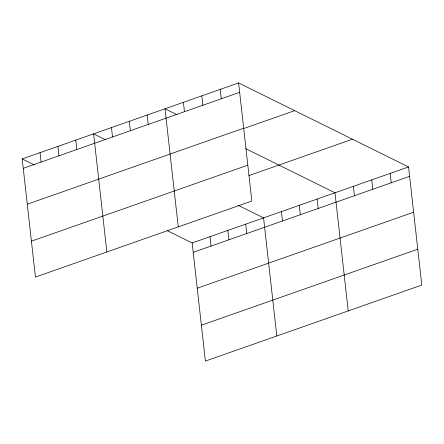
<?xml version="1.0" encoding="UTF-8"?>
<svg xmlns="http://www.w3.org/2000/svg" width="444" height="444" viewBox="0 0 444 444"><rect width="100%" height="100%" fill="white"/><g stroke="black" fill="none" stroke-linecap="round" stroke-linejoin="round"><path stroke-width="0.67" d="M238.595 82.928L251.842 201.054L35.448 277.056L22.2 158.93L238.595 82.928L408.552 166.944L421.8 285.07L205.406 361.072L192.158 242.946L167.16 230.586M23.255 168.326L239.649 92.324M27.278 204.207L243.673 128.205M243.306 128.693L294.677 110.65M31.424 241.175L247.819 165.174M248.923 175.58L352.464 139.216M192.158 242.946L408.552 166.944M193.212 252.342L409.607 176.34M197.236 288.223L413.63 212.221M201.382 325.191L417.776 249.189M177.212 114.796L165.018 108.769L178.272 226.895M245.782 148.69L334.976 192.785L348.224 310.911M105.195 139.571L93.612 133.849L106.86 251.976M237.962 205.206L263.564 217.865L276.817 335.991M22.2 158.93L34.393 164.957M390.154 173.404L391.208 182.8M371.761 179.864L372.816 189.261M353.369 186.325L354.423 195.721M317.121 199.051L318.176 208.452M299.273 205.322L300.327 214.724M281.418 211.594L282.473 220.995M245.715 224.131L246.77 233.533M220.202 89.388L221.256 98.784M227.861 230.403L228.915 239.804M201.804 95.849L202.858 105.245M210.006 236.674L211.061 246.076M183.411 102.309L184.465 111.705M147.169 115.035L148.224 124.437M129.315 121.306L130.37 130.708M111.461 127.578L112.515 136.974M75.758 140.115L76.812 149.517M57.903 146.387L58.958 155.788M40.054 152.658L41.109 162.06"/></g></svg>
